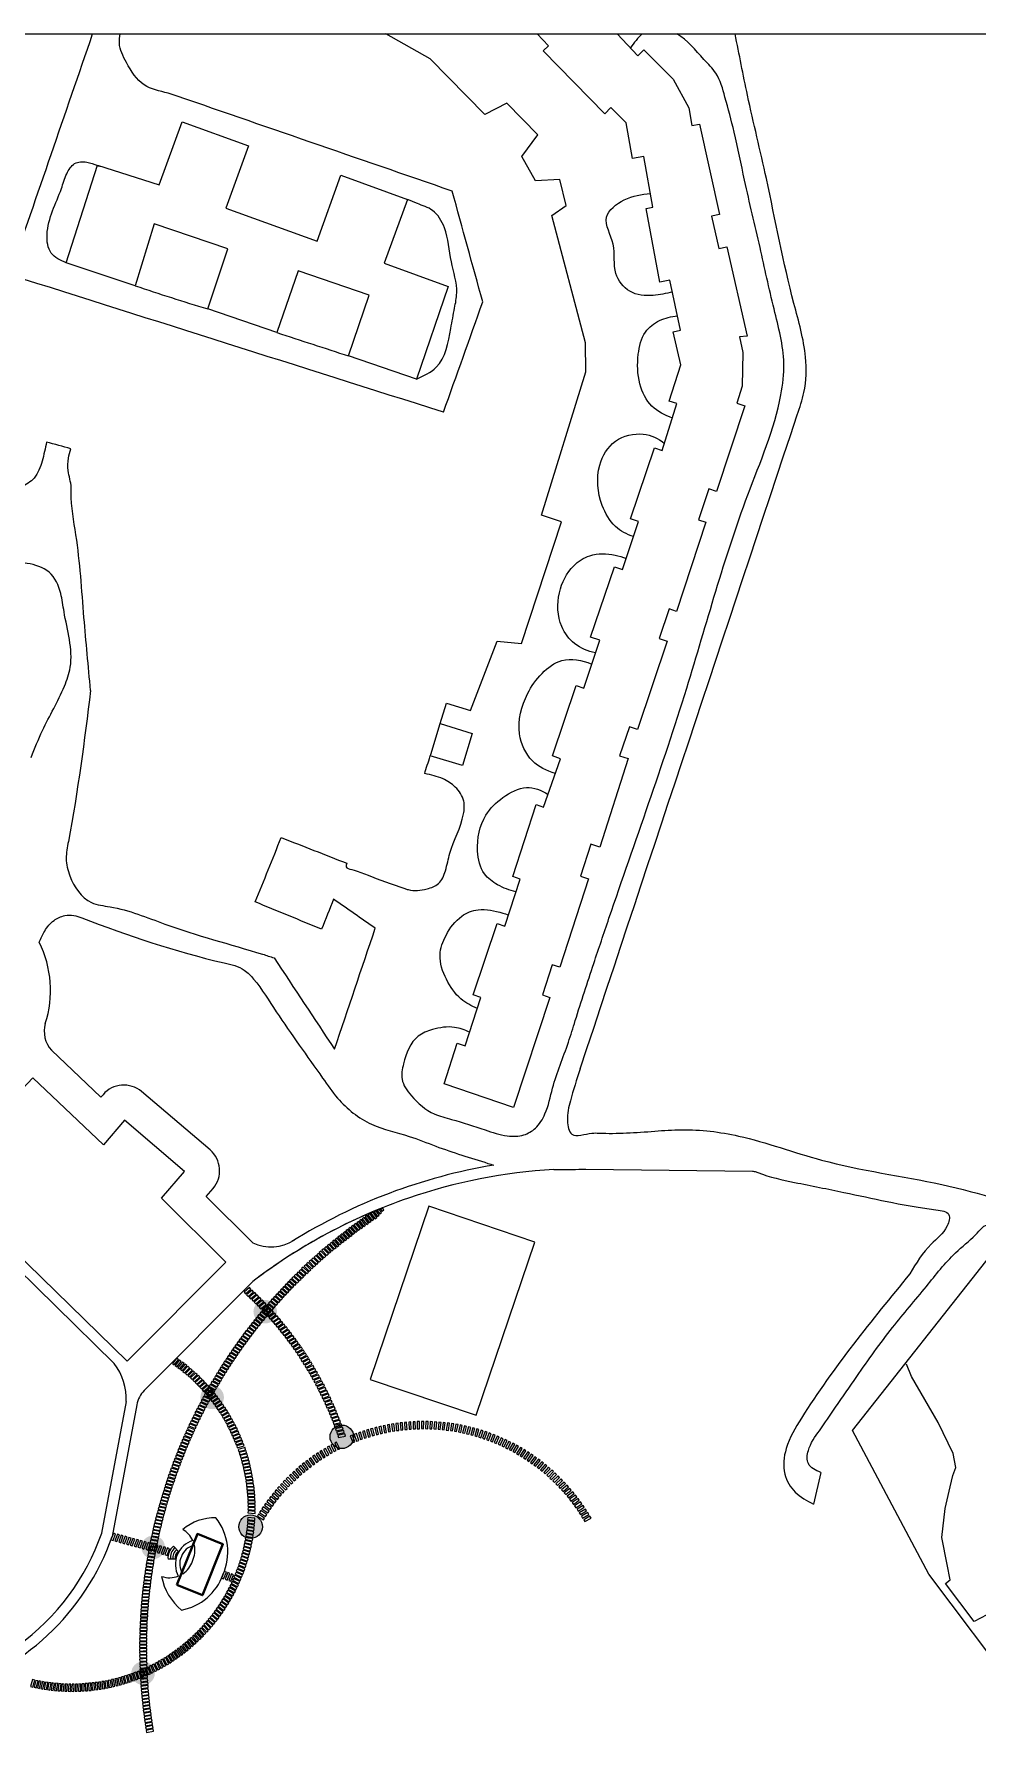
# Model space of a CAD drawing. Header units: millimetres. Extents: x 90409 to 691707, y 23091 to 490317.
# Drawn here: x 295169 to 466653, y 181533 to 490317 of the extents above; entities that cross this region are included whole.
import ezdxf

# ---------------------------------------------------------------- set-up
doc = ezdxf.new("R2010")
doc.units = ezdxf.units.MM
for name, color, linetype in [('дома', 253, 'Continuous'), ('дороги', 9, 'Continuous'), ('рамка', 250, 'Continuous')]:
    doc.layers.add(name, color=color, linetype=linetype)
doc.layers.add('дорожки', color=252, linetype='Continuous', transparency=0.5)
doc.layers.add('пантон', color=34, linetype='Continuous', transparency=0.2)

# ---------------------------------------------------------------- blocks, each defined once
blk = doc.blocks.new('*U40')
blk.add_lwpolyline([(579, 640), (181, 679), (55, -615), (453, -653)], close=True)
blk = doc.blocks.new('*U42')
at = {"layer": 'дорожки', "color": 0, "linetype": 'ByBlock', "lineweight": -2, "transparency": 16777216, "rotation": 164.6265076254492}
for p in [(220768, 195455), (221470, 195262), (222172, 195069), (222873, 194876), (223575, 194683), (224277, 194490), (224978, 194297), (225680, 194104), (226382, 193911), (227083, 193718), (227785, 193525), (228487, 193332), (229189, 193140), (229890, 192947), (230592, 192754)]:
    blk.add_blockref('*U40', p, dxfattribs=at)
blk = doc.blocks.new('*U43')
blk.add_lwpolyline([(-36, -649), (364, -671), (435, 627), (36, 649)], close=True)
blk = doc.blocks.new('*U44')
at = {"layer": 'дорожки', "color": 0, "linetype": 'ByBlock', "lineweight": -2, "transparency": 16777216, "rotation": 340.9158824028783}
for p in [(240406, 188638), (241053, 188414), (241700, 188191)]:
    blk.add_blockref('*U43', p, dxfattribs=at)
blk = doc.blocks.new('*U45')
at = {"layer": 'дорожки'}
blk.add_lwpolyline([(-41, -670), (38, 627), (-361, 651), (-440, -646)], close=True, dxfattribs=at)
blk = doc.blocks.new('*U46')
at = {"color": 0, "linetype": 'ByBlock', "lineweight": -2, "transparency": 16777216}
for p, rotation in [((243770, 211573), 109.3086176753127), ((243963, 211005), 108.2151915705601), ((244145, 210433), 107.1217654658075), ((244317, 209857), 106.0283393610546), ((244477, 209278), 104.934913256302), ((244626, 208697), 103.8414871515494), ((244764, 208112), 102.7480610467968), ((244891, 207525), 101.6546349420438), ((245007, 206936), 100.5612088372916)]:
    blk.add_blockref('*U45', p, dxfattribs=dict(at, rotation=rotation))

msp = doc.modelspace()

# ---------------------------------------------------------------- hatches: boundary and pattern name
at = {"layer": 'дорожки', "transparency": 33554687}
h = msp.add_hatch(color=254, dxfattribs=at)
h.dxf.hatch_style = 1
edge = h.paths.add_edge_path()
edge.add_arc((337225, 257975), 2142, 0, 360)
h = msp.add_hatch(color=254, dxfattribs=at)
h.dxf.hatch_style = 1
edge = h.paths.add_edge_path()
edge.add_arc((327573, 242382), 2142, 0, 360)
h = msp.add_hatch(color=254, dxfattribs=at)
h.dxf.hatch_style = 1
edge = h.paths.add_edge_path()
edge.add_arc((351156, 235220), 2142, 0, 360)
h = msp.add_hatch(color=254, dxfattribs=at)
h.dxf.hatch_style = 1
edge = h.paths.add_edge_path()
edge.add_arc((334557, 218868), 2142, 0, 360)
h = msp.add_hatch(color=254, dxfattribs=at)
h.dxf.hatch_style = 1
edge = h.paths.add_edge_path()
edge.add_arc((316849, 215126), 2142, 0, 360)
h = msp.add_hatch(color=254, dxfattribs=at)
h.dxf.hatch_style = 1
edge = h.paths.add_edge_path()
edge.add_arc((315009, 192236), 2142, 0, 360)

# ---------------------------------------------------------------- linework, layer by layer
at = {"color": 250}
for points in [[(312106, 248969), (330049, 266972), (318386, 278597), (322552, 283486), (311620, 292801), (307817, 288337), (294974, 300487), (286305, 291324), (281396, 295969), (272944, 287329)], [(272944, 287329), (275518, 284799), (286127, 274309), (286127, 274309), (312106, 248969)]]:
    msp.add_lwpolyline(points, dxfattribs=at)
at = {"transparency": 33554559}
msp.add_lwpolyline([(366944, 277157), (356284, 245668), (375600, 239129), (386259, 270618)], close=True, dxfattribs=at)
at = {"lineweight": 40, "transparency": 33554559}
msp.add_lwpolyline([(321159, 208292), (325795, 206420), (329540, 215692), (324904, 217564), (321159, 208292)], dxfattribs=at)
at = {"transparency": 33554559}
for points in [[(321528, 214315), (320522, 215336)], [(320987, 212975), (319554, 212939)]]:
    msp.add_lwpolyline(points, dxfattribs=at)
for centre, radius, start, end in [((327987, 211589), 8892, 88.29842, 130.51459), ((320408, 214254), 10012, 335.7647, 38.42932), ((325589, 211909), 4746, 109.13354, 157.26111), ((320099, 214552), 4345, 25.06614, 60.91921), ((322357, 213251), 2820, 159.05097, 186.34649), ((322320, 213166), 2818, 129.65311, 157.16938), ((322879, 213234), 2904, 162.6499, 185.61403), ((322685, 212837), 2871, 130.32749, 153.89451), ((322550, 213221), 2142, 160.43408, 186.9586), ((322316, 213150), 1952, 127.04183, 156.16474), ((322690, 213209), 1847, 162.11927, 187.3754), ((325635, 212023), 4746, 158.74519, 206.87276), ((322590, 212963), 1847, 128.6309, 153.88703), ((324812, 212104), 3138, 154.67773, 214.93268), ((324941, 212422), 3138, 101.07362, 161.32857), ((320099, 214552), 4345, 333.61703, 12.63074), ((320115, 213529), 10012, 281.00029, 340.2416), ((319850, 213935), 4345, 303.37556, 342.38927), ((319850, 213935), 4345, 250.22278, 290.94016), ((328618, 211765), 10416, 190.61123, 230.73482)]:
    msp.add_arc(centre, radius, start, end, dxfattribs=at)
at = {"layer": 'дома'}
for points in [[(369751, 299416), (372149, 306795), (373589, 306328), (376447, 315124), (375029, 315584), (379421, 328560), (380782, 328099), (383575, 336644), (382235, 337082), (386490, 350182), (387845, 349742), (390914, 358504), (389432, 359023), (393738, 371826), (395165, 371346), (398034, 380093), (396391, 380632), (400748, 393407), (402180, 392919), (405125, 401631), (403627, 402138), (407992, 415055), (409400, 414579), (412095, 423112), (410691, 423555), (412782, 430177), (411420, 436161), (412714, 436456), (410815, 445561), (408991, 445180), (406502, 458581), (407685, 458800), (406078, 468028), (404009, 467668), (402879, 474161), (400058, 476930), (398951, 475802), (387770, 487248), (388726, 488182), (386640, 490317)], [(401210, 490317), (404981, 486360), (406085, 487412), (411370, 482080), (414245, 476865), (414776, 473683), (416160, 473914), (419809, 457515), (418397, 457201), (419710, 451299), (421155, 451621), (424848, 435390), (423442, 435234), (424068, 432377), (423942, 426249), (422960, 423184), (424401, 422722), (419270, 407144), (417874, 407603), (416025, 401990), (417355, 401552), (412030, 385322), (410650, 385775), (408870, 380385), (410334, 379901), (404932, 363846), (403443, 364348), (401668, 359074), (403218, 358552), (398049, 342460), (396412, 342986), (394541, 337161), (396027, 336683), (390798, 320597), (389403, 321050), (387623, 315573), (388984, 315131), (382337, 295087), (369751, 299416)], [(301031, 448686), (306733, 466457), (317965, 462853), (322110, 474325), (334182, 469963), (330081, 458612), (346654, 452624), (350993, 464633), (363110, 460207), (358877, 448619), (370470, 444385), (364729, 427556), (352382, 431767), (356146, 442801), (343192, 447244), (339338, 436009), (326765, 440321), (330444, 451249), (317029, 455765), (313583, 444545), (301031, 448686)], [(367326, 359301), (369035, 364908), (374880, 363126), (373094, 357268), (367231, 359034), (367326, 359301)]]:
    msp.add_lwpolyline(points, dxfattribs=at)
at = {"layer": 'дома', "transparency": 33554559}
for centre, radius, start, end in [((278548, 316402), 19630, 342.09748, 26.4511), ((395146, 185854), 100104, 99.40019, 122.01042), ((395565, 184394), 99614, 93.39093, 108.92451), ((395565, 184394), 99614, 112.17515, 127.46081)]:
    msp.add_arc(centre, radius, start, end, dxfattribs=at)
at = {"layer": 'дороги', "color": 250}
for p, q in [((307352, 296993), (298353, 305506)), ((307723, 297428), (307352, 296993)), ((327179, 287384), (314733, 297988)), ((326508, 278928), (327739, 280373)), ((334967, 270497), (326508, 278928)), ((315221, 243641), (334978, 263464))]:
    msp.add_line(p, q, dxfattribs=at)
at = {"layer": 'дороги'}
for points in [[(369035, 364908), (370172, 368635), (374526, 367307), (379421, 379891), (383849, 379506), (391095, 401611), (387460, 402811), (395496, 428848), (395454, 434143), (389320, 457303), (391956, 459121), (390820, 463850), (386341, 463621), (383888, 468020), (386790, 472002), (381148, 477752), (377152, 475699), (367227, 485816), (359164, 490317)], [(395515, 283866), (425796, 283496)], [(468458, 202841), (466144, 201631), (460893, 208562), (461765, 209223), (461230, 211987), (460280, 216891), (460846, 222155), (461759, 226126), (462238, 228210), (462816, 229626), (462310, 232158), (459579, 237830), (454721, 246211), (453814, 248437)], [(438248, 228739), (436928, 222975)]]:
    msp.add_lwpolyline(points, dxfattribs=at)
at = {"layer": 'дороги', "color": 9}
msp.add_lwpolyline([(503264, 246578), (504445, 245548), (507525, 242860), (530675, 253254), (550144, 221120), (528705, 184460), (490005, 167545), (457871, 210233), (443987, 236342), (469148, 268230)], dxfattribs=at)
at = {"layer": 'дороги', "color": 250}
for centre, radius, start, end in [((302189, 308955), 5159, 164.11624, 221.96461), ((311508, 294203), 4973, 49.56715, 139.56715), ((323954, 283598), 4973, 319.56715, 49.56715), ((338273, 277677), 7905, 245.27238, 302.01512)]:
    msp.add_arc(centre, radius, start, end, dxfattribs=at)
at = {"layer": 'дороги'}
for points in [[(290769, 446532), (295791, 461127), (300813, 475722), (305835, 490317)], [(405764, 490317), (404969, 489647), (404296, 488716), (403624, 487784)], [(366213, 355836), (366507, 356847), (366849, 357835), (367237, 359032)]]:
    msp.add_open_spline(points, degree=3, dxfattribs=at)
for points, knots in [([(319584, 479567), (318009, 479900), (314673, 480605), (312158, 484667), (310510, 487975), (310739, 489759), (310858, 490317)], [0, 0, 0, 0, 4637.016662, 9816.7733793, 13572.7795059, 15266.487192, 15266.487192, 15266.487192, 15266.487192]), ([(374394, 308806), (373496, 309199), (371319, 310015), (367993, 309493), (363936, 307921), (362509, 304008), (361708, 299958), (364132, 296612), (367203, 293904), (372144, 292733), (376490, 291259), (380795, 289798), (384109, 289839), (386681, 291325), (388545, 294410), (389604, 299952), (391937, 305454), (394250, 313068), (396718, 320584), (403472, 340731), (413728, 368847), (422268, 401138), (430574, 420155), (431957, 431865), (429509, 440775), (427176, 451849), (424563, 462534), (422748, 471748), (421004, 478177), (419703, 483003), (416116, 486444), (414054, 489190), (412073, 490317)], [993.6833987, 993.6833987, 993.6833987, 993.6833987, 3884.9262655, 7939.5108027, 10760.8070895, 16490.5689046, 19279.9278861, 22729.3704093, 28053.7999961, 31341.4664546, 37732.9646495, 41906.9236417, 44914.5802295, 47343.1757574, 50473.3958619, 55375.9295865, 64184.5201326, 68319.9578742, 79246.3272893, 87915.8984046, 132068.879884, 168942.5775678, 188094.4742671, 193821.929478, 203901.3753408, 215379.9557742, 227907.1477646, 236888.6164604, 243459.7474744, 248089.8328579, 251411.6696459, 258160.9195854, 258160.9195854, 258160.9195854, 258160.9195854]), ([(433943, 421044), (434415, 422398), (435593, 425772), (435756, 432802), (431994, 445541), (429066, 461535), (425118, 477801), (423397, 486601), (422674, 490317)], [0, 0, 0, 0, 4287.5146307, 10688.0119739, 20650.0429377, 43943.1946092, 59487.4914572, 70841.9253439, 70841.9253439, 70841.9253439, 70841.9253439]), ([(411257, 443440), (410120, 443115), (407563, 442544), (403327, 442937), (400140, 447053), (401287, 451975), (397948, 457049), (402606, 460617), (405664, 461171), (407251, 461294)], [2286.4795963, 2286.4795963, 2286.4795963, 2286.4795963, 5836.8750978, 10141.8204513, 14242.3044243, 19601.0524232, 24653.4331454, 29146.1181131, 33967.1749286, 33967.1749286, 33967.1749286, 33967.1749286]), ([(411264, 420481), (409861, 420995), (407172, 422296), (404914, 426905), (404819, 431656), (405814, 436084), (408876, 438464), (411049, 438924), (412172, 439052)], [2038.5698505, 2038.5698505, 2038.5698505, 2038.5698505, 6387.2280999, 10984.699493, 16382.0186922, 20629.9096966, 23951.9435444, 27311.1376211, 27311.1376211, 27311.1376211, 27311.1376211]), ([(404203, 398904), (402957, 399325), (400525, 400570), (397753, 405369), (397230, 411314), (400397, 416867), (405950, 418086), (408673, 416781), (409809, 415873)], [4879.951929, 4879.951929, 4879.951929, 4879.951929, 8806.2835719, 13317.6127954, 20640.8902699, 25847.1065339, 31057.6447556, 35575.8994123, 35575.8994123, 35575.8994123, 35575.8994123]), ([(397272, 377769), (395875, 378101), (393369, 379043), (390377, 383104), (390195, 388616), (392506, 393399), (396500, 395954), (400060, 395811), (402208, 395190), (402870, 394958)], [3139.3412988, 3139.3412988, 3139.3412988, 3139.3412988, 7358.4058304, 11249.0162178, 17401.3176377, 22969.9208631, 26426.1540333, 31011.696716, 33113.4309561, 33113.4309561, 33113.4309561, 33113.4309561]), ([(389983, 355844), (388380, 356328), (385322, 357770), (382580, 363680), (384222, 369664), (387269, 374116), (391500, 377204), (394735, 376462), (396606, 375738)], [3995.071867, 3995.071867, 3995.071867, 3995.071867, 8896.8748223, 14305.9442447, 21764.4271679, 26311.3513456, 30614.0949024, 36256.7016847, 36256.7016847, 36256.7016847, 36256.7016847]), ([(382807, 334295), (381660, 334617), (379558, 335367), (376475, 337659), (375407, 342546), (376522, 347913), (380284, 351681), (384711, 353900), (387381, 352843), (388646, 352029)], [2589.6246541, 2589.6246541, 2589.6246541, 2589.6246541, 6157.852978, 9284.721845, 13592.1419124, 20297.3435826, 24773.1190019, 29399.3435838, 33786.1339141, 33786.1339141, 33786.1339141, 33786.1339141]), ([(375790, 313102), (374710, 313574), (372370, 314797), (369981, 318352), (368515, 322573), (370050, 326744), (372369, 329905), (376353, 331528), (379296, 330763), (381109, 330243), (381450, 330144)], [1694.4834938, 1694.4834938, 1694.4834938, 1694.4834938, 5173.2669541, 9611.4109267, 14183.6731489, 17913.797793, 22434.1810104, 25605.1543023, 30150.087108, 31210.6832369, 31210.6832369, 31210.6832369, 31210.6832369]), ([(296123, 325145), (296415, 325848), (297073, 327326), (298593, 329181), (300581, 330090), (302390, 330125), (311905, 326539), (321866, 323071), (333155, 320645), (336253, 317237), (340474, 310377), (345751, 303249), (350852, 295817), (356151, 291585), (362812, 290235), (369704, 287402), (374887, 285837), (378437, 284721), (378794, 284614)], [514.8858509, 514.8858509, 514.8858509, 514.8858509, 2794.7126851, 5366.4293393, 7505.9807661, 9138.4015439, 10650.2562131, 37790.8998835, 41704.332838, 44050.4726644, 51273.9002958, 65999.2164345, 70553.6300241, 78340.7334792, 85516.1421385, 90677.9324424, 100671.6889193, 101788.4644398, 101788.4644398, 101788.4644398, 101788.4644398]), ([(389673, 283833), (389944, 283834), (391889, 283845), (393838, 283856), (395515, 283866)], [112742.8389514, 112742.8389514, 112742.8389514, 112742.8389514, 113554.752559, 118585.9559632, 118585.9559632, 118585.9559632, 118585.9559632]), ([(425796, 283496), (425906, 283505), (426240, 283495), (428781, 282467), (434141, 281330), (445326, 279145), (453101, 277255), (462081, 276110), (461034, 272475), (457539, 270021), (455585, 266783), (454409, 264834)], [56764.2846084, 56764.2846084, 56764.2846084, 56764.2846084, 57114.0831835, 57825.291738, 64735.8541947, 73879.0405474, 90924.1483737, 93436.1329408, 95485.3879765, 99903.1368706, 106575.656836, 106575.656836, 106575.656836, 106575.656836]), ([(438248, 228739), (437305, 229156), (435546, 229932), (435912, 233499), (438208, 236582), (441210, 241050), (445575, 247348), (450887, 254842), (457178, 262097), (461780, 268111), (465723, 271178), (467331, 273009), (468158, 273719), (468952, 273801), (470084, 274014), (471396, 273597), (474350, 273084), (481932, 267570), (489023, 262098), (496538, 256324), (498180, 253419), (498464, 250914), (498479, 250754)], [0, 0, 0, 0, 2772.3761746, 5168.8613559, 9282.1422574, 14453.8162897, 21250.9040357, 32305.595254, 41957.502478, 50076.3562875, 54920.8875556, 56773.464971, 57460.9206611, 58081.4894563, 59110.3798495, 60897.0957895, 62091.1485054, 68100.9116538, 88067.1782, 89499.9033887, 96571.9997145, 97053.9186059, 97053.9186059, 97053.9186059, 97053.9186059])]:
    msp.add_open_spline(points, degree=3, knots=knots, dxfattribs=at)
for points in [[(371218, 461744), (319584, 479567)], [(297461, 416090), (296652, 412641), (295196, 409570), (292823, 408007), (287107, 407953), (277238, 410809), (264239, 415377), (258265, 418392), (251085, 423216), (245171, 429668), (237447, 437024), (234188, 440521), (227333, 447967), (222859, 453822), (217638, 462339), (214549, 470270)], [(301031, 448686), (298324, 450444), (297552, 453818), (300156, 462202), (301121, 464901), (302568, 466732), (304786, 467021), (306715, 466402), (307294, 466250)], [(364729, 427556), (368322, 429705), (370969, 436759), (371656, 440482), (372048, 443226), (371067, 448908), (369793, 455080), (367636, 458215), (364882, 459480), (363110, 460207)], [(376773, 441594), (371218, 461744)], [(369638, 421535), (290769, 446532)], [(313583, 444545), (326765, 440321), (326854, 440295)], [(369638, 421535), (376773, 441594)], [(339338, 436009), (352382, 431767)], [(394493, 302113), (433943, 421044)], [(301884, 414904), (297461, 416090)], [(305477, 370941), (304267, 384199), (302802, 399224), (301938, 406929), (301938, 407845), (301398, 410917), (301452, 413180), (301884, 414904)], [(294653, 358776), (296714, 363650), (300706, 371695), (301770, 375153), (300639, 385259), (300041, 388583), (297911, 392440), (293919, 394035), (288330, 394235), (279081, 393969), (274157, 394102), (269366, 391043), (268035, 386456), (268834, 382400), (271495, 380738), (274959, 380428)], [(305477, 370941), (301422, 343494), (301030, 340357), (301684, 337221), (305608, 332385), (309009, 331601), (318950, 328464), (336738, 322974), (338832, 322321)], [(352043, 339524), (351941, 338865), (352955, 338359), (355743, 337397), (362585, 334915), (363193, 334713), (366640, 334864), (368718, 335827), (369985, 338156), (370796, 341347), (373275, 348476), (373319, 350826), (371766, 353354), (369547, 354862), (366213, 355836)], [(335410, 332484), (340131, 344184)], [(340131, 344184), (352043, 339524)], [(347460, 327521), (335410, 332484)], [(349659, 332973), (347460, 327521)], [(357231, 327684), (349659, 332973)], [(349821, 305717), (357231, 327684)], [(338832, 322321), (349821, 305717)], [(394493, 302113), (392710, 296323), (392175, 292670), (392978, 290265), (396633, 290443), (397881, 290443), (408045, 290799), (412949, 291067), (423291, 289909), (438358, 285543), (460242, 281091), (480393, 274512), (494774, 267215), (502364, 263758), (509173, 260412), (515981, 259296), (520893, 260635), (524018, 263869), (524018, 268331), (520334, 271677)], [(454409, 264834), (434725, 238628), (431951, 233084), (431706, 228437), (433583, 225176), (436928, 222975)]]:
    msp.add_spline(points, degree=3, dxfattribs=at)
at = {"layer": 'дорожки'}
for points in [[(355191, 275101), (354874, 274857), (355669, 273828), (355986, 274073)], [(355702, 275455), (355384, 275212), (356172, 274179), (356490, 274421)], [(356215, 275805), (355895, 275565), (356677, 274526), (356996, 274766)], [(356766, 276099), (356445, 275860), (357184, 274870), (357505, 275108)], [(357332, 276362), (357010, 276126), (357626, 275310), (357949, 275546)], [(357930, 276622), (357605, 276387), (358061, 275753), (358385, 275987)], [(358524, 276834), (358199, 276600), (358460, 276258), (358785, 276493)], [(350700, 271772), (350398, 271509), (351252, 270529), (351554, 270792)], [(351189, 272155), (350886, 271894), (351733, 270908), (352037, 271169)], [(351681, 272535), (351376, 272276), (352217, 271285), (352522, 271543)], [(352175, 272911), (351868, 272654), (352703, 271658), (353010, 271914)], [(352672, 273284), (352363, 273029), (353191, 272027), (353500, 272282)], [(353171, 273654), (352861, 273401), (353682, 272394), (353992, 272647)], [(353672, 274021), (353361, 273770), (354176, 272757), (354487, 273008)], [(354176, 274384), (353863, 274136), (354671, 273118), (354984, 273366)], [(354682, 274745), (354367, 274498), (355169, 273475), (355484, 273721)], [(347346, 269004), (347057, 268728), (347955, 267788), (348244, 268064)], [(347818, 269409), (347526, 269134), (348418, 268188), (348709, 268463)], [(348292, 269810), (347999, 269538), (348884, 268586), (349177, 268859)], [(348768, 270209), (348473, 269938), (349353, 268981), (349647, 269251)], [(349247, 270604), (348951, 270336), (349824, 269373), (350120, 269641)], [(349729, 270997), (349431, 270730), (350297, 269761), (350596, 270028)], [(350213, 271386), (349913, 271121), (350774, 270147), (351073, 270411)], [(343673, 265657), (343398, 265366), (344344, 264474), (344619, 264765)], [(344122, 266086), (343846, 265797), (344786, 264898), (345062, 265187)], [(344575, 266512), (344297, 266224), (345230, 265320), (345509, 265607)], [(345030, 266934), (344750, 266649), (345678, 265738), (345958, 266024)], [(345488, 267354), (345206, 267071), (346128, 266154), (346410, 266438)], [(345948, 267771), (345665, 267489), (346581, 266567), (346864, 266849)], [(346412, 268185), (346126, 267905), (347036, 266977), (347322, 267257)], [(346878, 268596), (346590, 268318), (347494, 267384), (347782, 267662)], [(340606, 262575), (340345, 262272), (341330, 261423), (341591, 261727)], [(341035, 263024), (340772, 262722), (341752, 261868), (342015, 262169)], [(341468, 263470), (341203, 263170), (342177, 262309), (342442, 262609)], [(341903, 263913), (341636, 263615), (342605, 262748), (342871, 263046)], [(342341, 264353), (342072, 264057), (343035, 263183), (343304, 263480)], [(342782, 264791), (342512, 264496), (343469, 263616), (343739, 263911)], [(343226, 265225), (342954, 264933), (343905, 264047), (344178, 264339)], [(334346, 262359), (333371, 261499), (333635, 261199), (334611, 262059)], [(334827, 261914), (333843, 261065), (334105, 260762), (335089, 261611)], [(335304, 261464), (334311, 260625), (334569, 260320), (335562, 261159)], [(335776, 261010), (334774, 260181), (335029, 259873), (336031, 260702)], [(336243, 260550), (335233, 259732), (335485, 259421), (336495, 260240)], [(336705, 260086), (335687, 259278), (335936, 258965), (336954, 259773)], [(337163, 259617), (336137, 258820), (336382, 258504), (337409, 259302)], [(338091, 259824), (337842, 259511), (338859, 258702), (339108, 259015)], [(338502, 260289), (338251, 259978), (339264, 259162), (339515, 259473)], [(338917, 260752), (338664, 260442), (339671, 259620), (339924, 259930)], [(339335, 261212), (339080, 260903), (340081, 260075), (340336, 260383)], [(339755, 261669), (339498, 261362), (340495, 260527), (340752, 260833)], [(340179, 262123), (339920, 261818), (340911, 260977), (341170, 261281)], [(335295, 256493), (335061, 256169), (336114, 255407), (336349, 255731)], [(335685, 256977), (335449, 256654), (336497, 255885), (336734, 256208)], [(336078, 257458), (335840, 257137), (336883, 256361), (337122, 256682)], [(336475, 257936), (336234, 257617), (337272, 256834), (337513, 257154)], [(337616, 259144), (336581, 258357), (336824, 258038), (337858, 258825)], [(336874, 258412), (336631, 258094), (337665, 257305), (337907, 257623)], [(338064, 258666), (337021, 257889), (337260, 257568), (338303, 258345)], [(337276, 258885), (337032, 258569), (338060, 257773), (338305, 258090)], [(337682, 259356), (337435, 259041), (338458, 258239), (338705, 258553)], [(338507, 258183), (337456, 257417), (337692, 257094), (338743, 257860)], [(338945, 257696), (337887, 256941), (338119, 256615), (339177, 257370)], [(339378, 257204), (338312, 256460), (338541, 256132), (339607, 256876)], [(339806, 256708), (338732, 255975), (338958, 255644), (340031, 256377)], [(333022, 253539), (332800, 253206), (333883, 252486), (334104, 252819)], [(333393, 254038), (333169, 253706), (334247, 252979), (334471, 253311)], [(333767, 254534), (333541, 254203), (334614, 253469), (334840, 253800)], [(334144, 255027), (333916, 254698), (334984, 253958), (335212, 254286)], [(334525, 255518), (334294, 255191), (335358, 254443), (335588, 254770)], [(334908, 256007), (334676, 255681), (335734, 254926), (335967, 255252)], [(340229, 256207), (339148, 255485), (339370, 255152), (340451, 255874)], [(340646, 255702), (339558, 254991), (339776, 254656), (340865, 255367)], [(341059, 255193), (339963, 254493), (340178, 254156), (341274, 254856)], [(341466, 254680), (340363, 253991), (340575, 253652), (341678, 254340)], [(341868, 254162), (340758, 253485), (340966, 253144), (342076, 253820)], [(342264, 253640), (341147, 252975), (341352, 252631), (342469, 253297)], [(330866, 250499), (330658, 250157), (331768, 249480), (331976, 249821)], [(331217, 251011), (331007, 250671), (332112, 249987), (332322, 250327)], [(331571, 251521), (331359, 251183), (332460, 250491), (332672, 250830)], [(331929, 252029), (331714, 251692), (332811, 250993), (333025, 251331)], [(332290, 252535), (332073, 252199), (333165, 251493), (333382, 251829)], [(332654, 253038), (332435, 252704), (333522, 251991), (333742, 252325)], [(342655, 253115), (341532, 252461), (341733, 252115), (342857, 252769)], [(343041, 252585), (341911, 251943), (342108, 251595), (343239, 252237)], [(343421, 252051), (342285, 251421), (342479, 251071), (343615, 251702)], [(343796, 251514), (342653, 250895), (342843, 250543), (343987, 251162)], [(344165, 250973), (343016, 250365), (343203, 250012), (344352, 250619)], [(344529, 250428), (343373, 249832), (343556, 249477), (344712, 250072)], [(321144, 249556), (320331, 248541), (320644, 248291), (321456, 249306)], [(321655, 249193), (320823, 248193), (321131, 247938), (321962, 248937)], [(322159, 248820), (321309, 247836), (321612, 247575), (322462, 248558)], [(322656, 248437), (321788, 247470), (322085, 247203), (322954, 248170)], [(323146, 248046), (322259, 247095), (322552, 246822), (323438, 247773)], [(323628, 247645), (322724, 246711), (323011, 246433), (323915, 247367)], [(324103, 247235), (323181, 246318), (323463, 246035), (324385, 246951)], [(328831, 247376), (328636, 247027), (329771, 246394), (329966, 246743)], [(329161, 247902), (328964, 247554), (330096, 246913), (330293, 247261)], [(329496, 248426), (329296, 248079), (330423, 247431), (330623, 247778)], [(329833, 248947), (329631, 248602), (330754, 247947), (330956, 248292)], [(330174, 249467), (329970, 249122), (331089, 248460), (331293, 248804)], [(330518, 249984), (330312, 249641), (331426, 248971), (331633, 249314)], [(344887, 249879), (343725, 249295), (343905, 248938), (345066, 249521)], [(345239, 249326), (344072, 248755), (344247, 248396), (345415, 248967)], [(345586, 248770), (344412, 248211), (344585, 247850), (345758, 248409)], [(345927, 248211), (344748, 247663), (344916, 247301), (346095, 247848)], [(346262, 247648), (345077, 247113), (345242, 246748), (346427, 247283)], [(346591, 247081), (345401, 246558), (345562, 246192), (346752, 246715)], [(324569, 246816), (323631, 245917), (323907, 245628), (324846, 246527)], [(325028, 246389), (324073, 245507), (324344, 245213), (325300, 246095)], [(325479, 245953), (324507, 245089), (324773, 244790), (325745, 245654)], [(325922, 245508), (324934, 244663), (325194, 244359), (326182, 245204)], [(326356, 245056), (325352, 244230), (325606, 243921), (326610, 244747)], [(326781, 244595), (325762, 243788), (326010, 243474), (327029, 244281)], [(327198, 244126), (326164, 243338), (326406, 243020), (327440, 243808)], [(326919, 244176), (326738, 243820), (327897, 243231), (328078, 243588)], [(327229, 244715), (327045, 244359), (328201, 243763), (328384, 244119)], [(327542, 245251), (327357, 244897), (328508, 244294), (328694, 244648)], [(327859, 245786), (327671, 245432), (328819, 244822), (329007, 245175)], [(328179, 246318), (327989, 245966), (329133, 245348), (329323, 245700)], [(328503, 246848), (328311, 246497), (329450, 245872), (329643, 246222)], [(346915, 246511), (345719, 246001), (345876, 245633), (347072, 246144)], [(347232, 245938), (346032, 245440), (346185, 245071), (347386, 245569)], [(347544, 245362), (346338, 244876), (346488, 244505), (347694, 244991)], [(347850, 244782), (346639, 244309), (346785, 243936), (347996, 244410)], [(348150, 244200), (346934, 243739), (347076, 243365), (348292, 243826)], [(325134, 240904), (324967, 240541), (326148, 239998), (326315, 240362)], [(325422, 241455), (325253, 241092), (326431, 240542), (326600, 240904)], [(325714, 242003), (325543, 241641), (326717, 241084), (326889, 241445)], [(326010, 242549), (325836, 242189), (327007, 241623), (327181, 241984)], [(326310, 243093), (326133, 242734), (327300, 242161), (327476, 242520)], [(326612, 243636), (326434, 243278), (327597, 242697), (327776, 243055)], [(327605, 243650), (326557, 242882), (326793, 242559), (327842, 243327)], [(328004, 243166), (326941, 242417), (327171, 242090), (328234, 242839)], [(328394, 242674), (327317, 241946), (327541, 241615), (328618, 242343)], [(328774, 242176), (327683, 241468), (327901, 241132), (328992, 241840)], [(329145, 241670), (328041, 240983), (328252, 240643), (329356, 241330)], [(329506, 241157), (328389, 240491), (328594, 240147), (329711, 240814)], [(348444, 243614), (347223, 243166), (347361, 242790), (348582, 243239)], [(348731, 243026), (347507, 242590), (347641, 242213), (348866, 242649)], [(349013, 242434), (347784, 242011), (347914, 241632), (349143, 242056)], [(349289, 241840), (348055, 241429), (348182, 241049), (349415, 241460)], [(349558, 241242), (348321, 240844), (348443, 240463), (349681, 240861)], [(323745, 238126), (323590, 237757), (324788, 237254), (324943, 237622)], [(324015, 238685), (323858, 238318), (325053, 237806), (325210, 238174)], [(324289, 239243), (324130, 238876), (325321, 238357), (325481, 238724)], [(324567, 239799), (324405, 239433), (325593, 238906), (325755, 239272)], [(324849, 240352), (324684, 239988), (325869, 239453), (326033, 239818)], [(329857, 240638), (328729, 239993), (328927, 239645), (330056, 240290)], [(330199, 240112), (329058, 239488), (329250, 239137), (330391, 239761)], [(330531, 239580), (329378, 238977), (329564, 238623), (330716, 239225)], [(330852, 239041), (329689, 238461), (329867, 238103), (331031, 238683)], [(331163, 238497), (329989, 237938), (330161, 237577), (331335, 238136)], [(331465, 237947), (330280, 237410), (330445, 237046), (331629, 237582)], [(349821, 240642), (348580, 240257), (348698, 239875), (349940, 240260)], [(350079, 240040), (348833, 239667), (348948, 239284), (350193, 239656)], [(350330, 239434), (349080, 239075), (349191, 238690), (350440, 239050)], [(350574, 238827), (349321, 238480), (349428, 238094), (350681, 238441)], [(350813, 238216), (349556, 237882), (349659, 237496), (350916, 237830)], [(361867, 236448), (362265, 236482), (362152, 237778), (361753, 237743)], [(362616, 236532), (363015, 236558), (362931, 237855), (362531, 237829)], [(363367, 236599), (363767, 236616), (363711, 237915), (363311, 237898)], [(364119, 236650), (364519, 236658), (364492, 237958), (364092, 237949)], [(364872, 236684), (365272, 236683), (365274, 237983), (364874, 237984)], [(365626, 236701), (366026, 236691), (366057, 237991), (365657, 238000)], [(366380, 236701), (366779, 236683), (366839, 237981), (366440, 238000)], [(367133, 236685), (367533, 236657), (367621, 237954), (367222, 237982)], [(367887, 236652), (368285, 236615), (368403, 237910), (368004, 237946)], [(368639, 236602), (369036, 236557), (369183, 237848), (368785, 237893)], [(369390, 236535), (369786, 236481), (369961, 237769), (369565, 237823)], [(322198, 234735), (322058, 234360), (323275, 233904), (323415, 234278)], [(322447, 235304), (322304, 234931), (323518, 234466), (323661, 234840)], [(322699, 235872), (322554, 235499), (323765, 235027), (323910, 235400)], [(322955, 236438), (322807, 236066), (324015, 235586), (324163, 235958)], [(323214, 237002), (323064, 236632), (324269, 236144), (324419, 236514)], [(323478, 237565), (323325, 237195), (324527, 236700), (324679, 237069)], [(331755, 237391), (330561, 236877), (330719, 236510), (331913, 237023)], [(332035, 236830), (330832, 236339), (330983, 235968), (332186, 236459)], [(332305, 236264), (331092, 235795), (331236, 235422), (332449, 235890)], [(332564, 235692), (331342, 235247), (331479, 234871), (332701, 235317)], [(332812, 235116), (331582, 234694), (331712, 234316), (332942, 234738)], [(351045, 237603), (349785, 237282), (349884, 236895), (351144, 237216)], [(351271, 236988), (350008, 236680), (350103, 236292), (351366, 236600)], [(351490, 236371), (350224, 236076), (350315, 235686), (351581, 235981)], [(351703, 235751), (350434, 235469), (350521, 235079), (351790, 235361)], [(353142, 234160), (353517, 234299), (353066, 235518), (352691, 235379)], [(353842, 234439), (354221, 234569), (353796, 235798), (353418, 235667)], [(354549, 234702), (354930, 234824), (354533, 236062), (354152, 235940)], [(355261, 234949), (355645, 235063), (355276, 236309), (354892, 236196)], [(355979, 235181), (356364, 235286), (356023, 236540), (355637, 236435)], [(356701, 235396), (357089, 235492), (356776, 236754), (356388, 236658)], [(357428, 235595), (357818, 235683), (357533, 236951), (357143, 236864)], [(358159, 235778), (358551, 235857), (358295, 237132), (357903, 237053)], [(358894, 235945), (359288, 236015), (359060, 237295), (358666, 237225)], [(359633, 236096), (360028, 236157), (359829, 237442), (359433, 237380)], [(360375, 236229), (360772, 236282), (360601, 237571), (360204, 237518)], [(361120, 236347), (361517, 236391), (361375, 237683), (360977, 237639)], [(370139, 236452), (370534, 236389), (370738, 237673), (370343, 237735)], [(370886, 236352), (371280, 236280), (371512, 237559), (371118, 237631)], [(371631, 236235), (372023, 236155), (372284, 237428), (371892, 237508)], [(372373, 236102), (372763, 236013), (373052, 237280), (372662, 237369)], [(373112, 235952), (373500, 235855), (373817, 237115), (373429, 237213)], [(373847, 235786), (374233, 235680), (374578, 236933), (374192, 237039)], [(374579, 235604), (374962, 235489), (375335, 236734), (374952, 236849)], [(375306, 235405), (375687, 235282), (376087, 236519), (375707, 236642)], [(376029, 235190), (376406, 235059), (376834, 236286), (376457, 236418)], [(376746, 234959), (377121, 234819), (377576, 236037), (377201, 236177)], [(377459, 234713), (377830, 234564), (378312, 235772), (377941, 235920)], [(378165, 234450), (378533, 234294), (379042, 235490), (378674, 235647)], [(378866, 234172), (379231, 234007), (379766, 235192), (379401, 235357)], [(379560, 233878), (379921, 233706), (380483, 234878), (380122, 235051)], [(380248, 233569), (380605, 233389), (381192, 234548), (380836, 234729)], [(321012, 231864), (320884, 231485), (322115, 231069), (322243, 231448)], [(321242, 232441), (321111, 232063), (322340, 231639), (322470, 232017)], [(321475, 233017), (321342, 232640), (322568, 232207), (322701, 232584)], [(321712, 233591), (321577, 233215), (322800, 232774), (322935, 233151)], [(321953, 234164), (321815, 233788), (323036, 233340), (323174, 233715)], [(333049, 234536), (331812, 234137), (331934, 233756), (333172, 234155)], [(333275, 233951), (332030, 233575), (332146, 233192), (333391, 233568)], [(346544, 230544), (346880, 230763), (346170, 231852), (345835, 231634)], [(347166, 230971), (347506, 231182), (346821, 232287), (346481, 232076)], [(347797, 231384), (348141, 231587), (347481, 232707), (347137, 232503)], [(348437, 231782), (348786, 231977), (348151, 233112), (347802, 232916)], [(349085, 232166), (349439, 232354), (348829, 233502), (348476, 233314)], [(349742, 232536), (350100, 232715), (349516, 233877), (349159, 233697)], [(350408, 232891), (350769, 233062), (350211, 234237), (349850, 234065)], [(380929, 233245), (381281, 233056), (381895, 234203), (381542, 234391)], [(381602, 232906), (381950, 232709), (382589, 233842), (382240, 234038)], [(382267, 232551), (382611, 232347), (383275, 233465), (382931, 233669)], [(382925, 232183), (383264, 231971), (383952, 233074), (383613, 233285)], [(383574, 231799), (383908, 231580), (384621, 232667), (384286, 232886)], [(384214, 231401), (384544, 231174), (385280, 232246), (384951, 232472)], [(384845, 230989), (385170, 230755), (385930, 231810), (385606, 232044)], [(385467, 230563), (385786, 230322), (386570, 231359), (386251, 231600)], [(319919, 228956), (319804, 228573), (321048, 228197), (321164, 228580)], [(320130, 229541), (320012, 229159), (321254, 228774), (321372, 229156)], [(320345, 230124), (320224, 229742), (321464, 229350), (321584, 229731)], [(320563, 230705), (320440, 230325), (321677, 229924), (321800, 230305)], [(320786, 231285), (320660, 230906), (321894, 230497), (322020, 230877)], [(343028, 227705), (343331, 227965), (342483, 228951), (342180, 228690)], [(343587, 228210), (343896, 228464), (343070, 229468), (342761, 229214)], [(344157, 228703), (344472, 228950), (343669, 229972), (343354, 229725)], [(344739, 229183), (345059, 229423), (344278, 230463), (343958, 230223)], [(345330, 229650), (345656, 229883), (344898, 230940), (344573, 230707)], [(345932, 230104), (346263, 230330), (345529, 231403), (345199, 231177)], [(386080, 230123), (386393, 229875), (387200, 230895), (386886, 231143)], [(386682, 229670), (386990, 229415), (387819, 230416), (387511, 230672)], [(387274, 229204), (387577, 228942), (388428, 229924), (388125, 230186)], [(387856, 228724), (388152, 228456), (389025, 229419), (388729, 229688)], [(388427, 228232), (388717, 227957), (389611, 228900), (389321, 229176)], [(388987, 227727), (389271, 227445), (390186, 228369), (389901, 228650)], [(318735, 225422), (318634, 225035), (319892, 224708), (319993, 225095)], [(318922, 226015), (318819, 225628), (320075, 225293), (320178, 225679)], [(319114, 226605), (319008, 226220), (320262, 225876), (320368, 226262)], [(319310, 227195), (319201, 226810), (320453, 226458), (320561, 226843)], [(319509, 227784), (319398, 227399), (320648, 227039), (320758, 227424)], [(319712, 228371), (319599, 227987), (320846, 227619), (320959, 228003)], [(334917, 227908), (333624, 227772), (333666, 227374), (334959, 227510)], [(335018, 227289), (333723, 227177), (333758, 226779), (335053, 226891)], [(335108, 226668), (333811, 226581), (333838, 226182), (335135, 226269)], [(335185, 226046), (333887, 225983), (333906, 225583), (335205, 225647)], [(335251, 225422), (333952, 225384), (333964, 224984), (335263, 225023)], [(339921, 224422), (340186, 224721), (339215, 225584), (338949, 225285)], [(340408, 224997), (340680, 225290), (339728, 226175), (339455, 225882)], [(340907, 225562), (341186, 225849), (340254, 226755), (339975, 226468)], [(341419, 226115), (341705, 226396), (340793, 227322), (340508, 227042)], [(341944, 226657), (342235, 226931), (341344, 227878), (341053, 227603)], [(342480, 227187), (342777, 227454), (341907, 228420), (341610, 228153)], [(389535, 227209), (389813, 226922), (390748, 227825), (390470, 228112)], [(390072, 226680), (390343, 226386), (391298, 227268), (391027, 227562)], [(390596, 226139), (390861, 225839), (391836, 226700), (391571, 226999)], [(391109, 225586), (391367, 225280), (392360, 226119), (392102, 226425)], [(391609, 225022), (391860, 224711), (392872, 225527), (392621, 225838)], [(317853, 222444), (317765, 222054), (319033, 221768), (319121, 222158)], [(318022, 223042), (317931, 222652), (319197, 222358), (319288, 222747)], [(318194, 223639), (318101, 223250), (319365, 222947), (319458, 223336)], [(318370, 224234), (318275, 223846), (319537, 223535), (319633, 223924)], [(318551, 224829), (318452, 224441), (319713, 224122), (319811, 224510)], [(335305, 224798), (334006, 224784), (334010, 224384), (335310, 224398)], [(335348, 224172), (334048, 224182), (334045, 223782), (335345, 223772)], [(335379, 223546), (334079, 223580), (334068, 223181), (335368, 223146)], [(335397, 222919), (334099, 222978), (334080, 222578), (335379, 222519)], [(335404, 222292), (334107, 222375), (334081, 221976), (335379, 221892)], [(337684, 221390), (337915, 221716), (336854, 222467), (336623, 222140)], [(338104, 222016), (338343, 222337), (337298, 223111), (337060, 222790)], [(338538, 222632), (338784, 222948), (337756, 223745), (337511, 223429)], [(338986, 223239), (339238, 223550), (338229, 224369), (337977, 224059)], [(339447, 223836), (339706, 224140), (338715, 224982), (338456, 224677)], [(392097, 224447), (392341, 224130), (393371, 224924), (393126, 225241)], [(392571, 223861), (392808, 223539), (393856, 224310), (393618, 224632)], [(393033, 223265), (393263, 222938), (394327, 223685), (394097, 224012)], [(393481, 222659), (393703, 222326), (394784, 223050), (394561, 223382)], [(393915, 222043), (394130, 221705), (395227, 222404), (395011, 222742)], [(317070, 219438), (316994, 219045), (318271, 218801), (318346, 219194)], [(317218, 220041), (317141, 219649), (318416, 219396), (318494, 219788)], [(317371, 220644), (317291, 220252), (318564, 219990), (318645, 220382)], [(317528, 221245), (317445, 220853), (318717, 220584), (318800, 220975)], [(317689, 221845), (317603, 221454), (318873, 221176), (318959, 221567)], [(335262, 219160), (333979, 219366), (333915, 218971), (335199, 218765)], [(335314, 219785), (334027, 219966), (333971, 219570), (335259, 219389)], [(335355, 220411), (334064, 220568), (334016, 220171), (335306, 220014)], [(335400, 221665), (334104, 221773), (334071, 221374), (335366, 221266)], [(336887, 220110), (337103, 220447), (336009, 221149), (335793, 220813)], [(337278, 220755), (337502, 221086), (336424, 221813), (336200, 221481)], [(394336, 221417), (394544, 221075), (395655, 221750), (395447, 222091)], [(394743, 220782), (394942, 220436), (396069, 221085), (395869, 221432)], [(395135, 220139), (395327, 219788), (396467, 220412), (396275, 220763)], [(316384, 216409), (316322, 216014), (317606, 215811), (317668, 216206)], [(316513, 217016), (316448, 216622), (317731, 216410), (317796, 216805)], [(316646, 217623), (316579, 217229), (317860, 217009), (317928, 217403)], [(316784, 218229), (316713, 217835), (317993, 217607), (318063, 218001)], [(316925, 218834), (316852, 218441), (318130, 218204), (318203, 218598)], [(334827, 216056), (333568, 216381), (333468, 215994), (334727, 215669)], [(334937, 216674), (333672, 216975), (333580, 216586), (334844, 216284)], [(335036, 217293), (333766, 217570), (333681, 217180), (334951, 216902)], [(335123, 217914), (333848, 218167), (333770, 217775), (335045, 217522)], [(335199, 218536), (333919, 218766), (333848, 218372), (335128, 218143)], [(315798, 213358), (315748, 212961), (317038, 212800), (317088, 213197)], [(315907, 213970), (315855, 213573), (317144, 213404), (317196, 213801)], [(316020, 214581), (315966, 214184), (317253, 214007), (317308, 214403)], [(316138, 215191), (316080, 214795), (317367, 214609), (317424, 215005)], [(316259, 215800), (316199, 215405), (317484, 215210), (317544, 215606)], [(334101, 213007), (332878, 213449), (332742, 213073), (333965, 212631)], [(334269, 213611), (333038, 214030), (332909, 213651), (334140, 213232)], [(334426, 214218), (333187, 214614), (333066, 214233), (334304, 213837)], [(334571, 214828), (333325, 215201), (333211, 214817), (334456, 214445)], [(334704, 215441), (333452, 215790), (333345, 215405), (334597, 215056)], [(315311, 210291), (315275, 209892), (316569, 209773), (316606, 210172)], [(315400, 210905), (315361, 210507), (316655, 210380), (316694, 210778)], [(315494, 211520), (315452, 211122), (316745, 210986), (316787, 211384)], [(315591, 212133), (315547, 211736), (316839, 211591), (316883, 211989)], [(315692, 212746), (315646, 212349), (316937, 212196), (316983, 212593)], [(332857, 209458), (331692, 210035), (331514, 209676), (332679, 209099)], [(333092, 210039), (331916, 210594), (331746, 210232), (332921, 209677)], [(333316, 210625), (332130, 211158), (331966, 210793), (333152, 210260)], [(333529, 211215), (332333, 211725), (332176, 211357), (333372, 210847)], [(333731, 211809), (332526, 212296), (332376, 211925), (333581, 211438)], [(333922, 212406), (332708, 212871), (332565, 212497), (333779, 212032)], [(314925, 207209), (314901, 206809), (316199, 206733), (316222, 207132)], [(314994, 207826), (314968, 207427), (316265, 207342), (316291, 207741)], [(315067, 208443), (315038, 208044), (316335, 207950), (316364, 208349)], [(315145, 209059), (315113, 208660), (316409, 208558), (316441, 208957)], [(315226, 209675), (315192, 209277), (316487, 209166), (316521, 209565)], [(331520, 206623), (330414, 207307), (330204, 206967), (331309, 206283)], [(331808, 207180), (330690, 207843), (330486, 207499), (331604, 206836)], [(332086, 207742), (330956, 208383), (330758, 208036), (331889, 207394)], [(332354, 208309), (331212, 208929), (331021, 208578), (332163, 207957)], [(332611, 208881), (331457, 209480), (331273, 209125), (332427, 208526)], [(314639, 204116), (314628, 203716), (315928, 203681), (315938, 204081)], [(314688, 204735), (314675, 204335), (315974, 204292), (315987, 204692)], [(314741, 205354), (314725, 204954), (316024, 204903), (316040, 205303)], [(314798, 205972), (314780, 205573), (316079, 205513), (316097, 205913)], [(314859, 206591), (314839, 206191), (316137, 206123), (316158, 206523)], [(329572, 203406), (328551, 204210), (328303, 203896), (329325, 203091)], [(329922, 203926), (328885, 204711), (328644, 204392), (329680, 203607)], [(330262, 204453), (329211, 205218), (328975, 204895), (330026, 204130)], [(330591, 204987), (329526, 205732), (329297, 205404), (330362, 204659)], [(330911, 205526), (329832, 206251), (329609, 205919), (330688, 205194)], [(331220, 206072), (330128, 206776), (329911, 206440), (331004, 205736)], [(314454, 201015), (314456, 200615), (315756, 200623), (315754, 201023)], [(314483, 201635), (314483, 201235), (315783, 201235), (315783, 201635)], [(314516, 202256), (314513, 201856), (315813, 201847), (315816, 202247)], [(314553, 202876), (314547, 202476), (315847, 202459), (315853, 202859)], [(314594, 203496), (314586, 203096), (315886, 203070), (315894, 203470)], [(326859, 199958), (325953, 200890), (325666, 200611), (326573, 199679)], [(327274, 200428), (326350, 201343), (326069, 201058), (326993, 200144)], [(327681, 200906), (326739, 201803), (326463, 201513), (327405, 200617)], [(328078, 201392), (327120, 202270), (326849, 201976), (327807, 201097)], [(328465, 201884), (327491, 202745), (327226, 202445), (328201, 201585)], [(328844, 202384), (327853, 203227), (327594, 202922), (328585, 202080)], [(329213, 202892), (328207, 203715), (327953, 203405), (328959, 202582)], [(314370, 197910), (314386, 197510), (315685, 197561), (315669, 197960)], [(314379, 198531), (314392, 198131), (315691, 198173), (315678, 198573)], [(314392, 199152), (314402, 198752), (315701, 198786), (315691, 199186)], [(314408, 199773), (314416, 199373), (315716, 199398), (315708, 199798)], [(314429, 200394), (314434, 199994), (315734, 200011), (315729, 200411)], [(323717, 196897), (322941, 197940), (322620, 197701), (323396, 196658)], [(324190, 197309), (323394, 198336), (323078, 198092), (323874, 197064)], [(324656, 197729), (323840, 198742), (323529, 198491), (324344, 197478)], [(325113, 198158), (324279, 199155), (323972, 198899), (324806, 197901)], [(325562, 198596), (324710, 199577), (324408, 199315), (325260, 198333)], [(326003, 199042), (325132, 200007), (324835, 199739), (325706, 198774)], [(326436, 199496), (325547, 200444), (325255, 200171), (326144, 199222)], [(314365, 196667), (314386, 196268), (315684, 196335), (315663, 196735)], [(314366, 197289), (314384, 196889), (315682, 196948), (315664, 197347)], [(314369, 196046), (314392, 195647), (315690, 195723), (315666, 196122)], [(314376, 195425), (314402, 195026), (315699, 195110), (315673, 195509)], [(314388, 194804), (314416, 194405), (315713, 194497), (315684, 194896)], [(319134, 193614), (318545, 194773), (318188, 194591), (318778, 193433)], [(319670, 193940), (319059, 195087), (318706, 194899), (319317, 193752)], [(320200, 194276), (319567, 195411), (319218, 195217), (319850, 194081)], [(320723, 194621), (320069, 195745), (319723, 195544), (320377, 194420)], [(321240, 194977), (320565, 196088), (320223, 195880), (320898, 194769)], [(321749, 195342), (321054, 196440), (320716, 196226), (321411, 195128)], [(322252, 195717), (321536, 196802), (321202, 196581), (321918, 195497)], [(322748, 196101), (322011, 197172), (321682, 196946), (322418, 195874)], [(323236, 196495), (322480, 197552), (322154, 197319), (322911, 196262)], [(311691, 190339), (311400, 191606), (311010, 191516), (311301, 190249)], [(312290, 190525), (311975, 191786), (311586, 191689), (311901, 190428)], [(312885, 190722), (312546, 191977), (312160, 191873), (312499, 190618)], [(313476, 190931), (313114, 192180), (312730, 192068), (313092, 190820)], [(314063, 191151), (313678, 192392), (313296, 192274), (313681, 191032)], [(314647, 191382), (314238, 192616), (313858, 192490), (314267, 191256)], [(314403, 194183), (314434, 193784), (315730, 193885), (315699, 194284)], [(315225, 191623), (314793, 192849), (314416, 192716), (314848, 191490)], [(314423, 193562), (314457, 193163), (315752, 193273), (315718, 193671)], [(314447, 192941), (314483, 192543), (315778, 192661), (315741, 193059)], [(314474, 192320), (314513, 191922), (315807, 192049), (315768, 192447)], [(314506, 191700), (314548, 191302), (315841, 191437), (315799, 191835)], [(315799, 191876), (315344, 193094), (314969, 192954), (315425, 191736)], [(316368, 192139), (315890, 193348), (315518, 193201), (315996, 191992)], [(316933, 192413), (316432, 193613), (316063, 193459), (316563, 192259)], [(317491, 192698), (316968, 193888), (316602, 193727), (317125, 192537)], [(318045, 192993), (317499, 194173), (317136, 194005), (317682, 192825)], [(318592, 193298), (318025, 194468), (317665, 194293), (318233, 193124)], [(294952, 189703), (295314, 190952), (294930, 191063), (294568, 189815)], [(295566, 189574), (295904, 190830), (295518, 190934), (295179, 189679)], [(296182, 189457), (296497, 190718), (296109, 190815), (295794, 189554)], [(296800, 189352), (297091, 190619), (296701, 190708), (296410, 189441)], [(297420, 189258), (297687, 190530), (297296, 190612), (297028, 189340)], [(298042, 189175), (298285, 190452), (297892, 190527), (297649, 189250)], [(298665, 189105), (298884, 190386), (298490, 190454), (298271, 189172)], [(299289, 189046), (299484, 190331), (299089, 190391), (298894, 189106)], [(299915, 188999), (300085, 190288), (299689, 190340), (299518, 189052)], [(300541, 188964), (300687, 190256), (300290, 190301), (300143, 189009)], [(301167, 188940), (301290, 190235), (300891, 190272), (300769, 188978)], [(301794, 188929), (301892, 190225), (301493, 190255), (301395, 188959)], [(302421, 188929), (302495, 190227), (302096, 190250), (302022, 188952)], [(303048, 188941), (303098, 190240), (302698, 190255), (302649, 188956)], [(303675, 188965), (303700, 190265), (303300, 190272), (303275, 188972)], [(304301, 189000), (304301, 190300), (303901, 190300), (303901, 189000)], [(304927, 189048), (304902, 190347), (304502, 190340), (304527, 189040)], [(305551, 189107), (305502, 190406), (305102, 190391), (305151, 189092)], [(306174, 189178), (306101, 190476), (305701, 190453), (305775, 189155)], [(306796, 189260), (306698, 190557), (306299, 190527), (306397, 189230)], [(307416, 189355), (307294, 190649), (306895, 190611), (307017, 189317)], [(308034, 189461), (307887, 190752), (307490, 190707), (307636, 189415)], [(308650, 189578), (308479, 190867), (308083, 190814), (308253, 189526)], [(309264, 189707), (309069, 190993), (308673, 190933), (308868, 189647)], [(309875, 189848), (309655, 191129), (309261, 191062), (309480, 189780)], [(310483, 190000), (310240, 191277), (309847, 191202), (310090, 189925)], [(311088, 190164), (310821, 191436), (310430, 191354), (310697, 190081)], [(314542, 191080), (314586, 190682), (315878, 190825), (315834, 191223)], [(314582, 190460), (314629, 190062), (315920, 190214), (315873, 190611)], [(314626, 189840), (314675, 189443), (315965, 189603), (315916, 190000)], [(314674, 189221), (314726, 188824), (316015, 188993), (315963, 189389)], [(314726, 188602), (314780, 188205), (316068, 188382), (316014, 188778)], [(314782, 187983), (314839, 187587), (316126, 187772), (316069, 188168)], [(314842, 187364), (314902, 186969), (316187, 187163), (316128, 187558)], [(314906, 186747), (314968, 186351), (316253, 186553), (316190, 186949)], [(314974, 186129), (315039, 185734), (316322, 185945), (316257, 186339)], [(315046, 185512), (315114, 185118), (316395, 185336), (316328, 185731)], [(315123, 184895), (315193, 184502), (316473, 184729), (316403, 185123)], [(315203, 184279), (315275, 183886), (316554, 184121), (316481, 184515)], [(315287, 183664), (315362, 183271), (316639, 183515), (316564, 183908)], [(315375, 183049), (315453, 182656), (316728, 182909), (316651, 183301)], [(315467, 182434), (315548, 182043), (316821, 182303), (316741, 182695)], [(315564, 181821), (315646, 181429), (316918, 181698), (316836, 182089)]]:
    msp.add_lwpolyline(points, close=True, dxfattribs=at)
at = {"layer": 'дорожки', "transparency": 33554559}
for centre in [(351156, 235220), (351156, 235220), (334557, 218868)]:
    msp.add_circle(centre, 2142, dxfattribs=at)
for centre, radius, start, end in [((395146, 185854), 100104, 99.40019, 122.01042), ((395565, 184394), 99614, 93.39093, 108.92451), ((395565, 184394), 99614, 108.92451, 127.46081)]:
    msp.add_arc(centre, radius, start, end, dxfattribs=at)
at = {"layer": 'пантон'}
msp.add_line((309734, 248536), (278542, 279218), dxfattribs=at)
at = {"layer": 'пантон', "transparency": 33554559}
for p, q in [((311934, 241617), (307478, 217678)), ((313846, 241026), (309392, 217100))]:
    msp.add_line(p, q, dxfattribs=at)
msp.add_lwpolyline([(255354, 190197, 0.3863778), (252343, 188607), (260322, 187468, 0.1138625), (278861, 188697, 0.2472704), (309392, 217100)], format="xyb", dxfattribs=at)
for centre, radius, start, end in [((301815, 242210), 10136, 356.65013, 38.62134), ((268084, 231197), 41649, 305.4934, 341.0843)]:
    msp.add_arc(centre, radius, start, end, dxfattribs=at)
at = {"layer": 'пантон'}
msp.add_arc((318762, 240111), 5000, 135.09493, 169.45479, dxfattribs=at)
at = {"layer": 'рамка', "color": 0}
msp.add_lwpolyline([(90409, 490317), (691707, 490317), (691707, 23385), (90409, 23385)], close=True, dxfattribs=at)

# ---------------------------------------------------------------- block references
msp.add_blockref('*U46', (89131, 21506))
at = {"layer": 'дорожки'}
for name in ['*U42', '*U44']:
    msp.add_blockref(name, (89131, 21506), dxfattribs=at)

doc.saveas('drawing.dxf')
